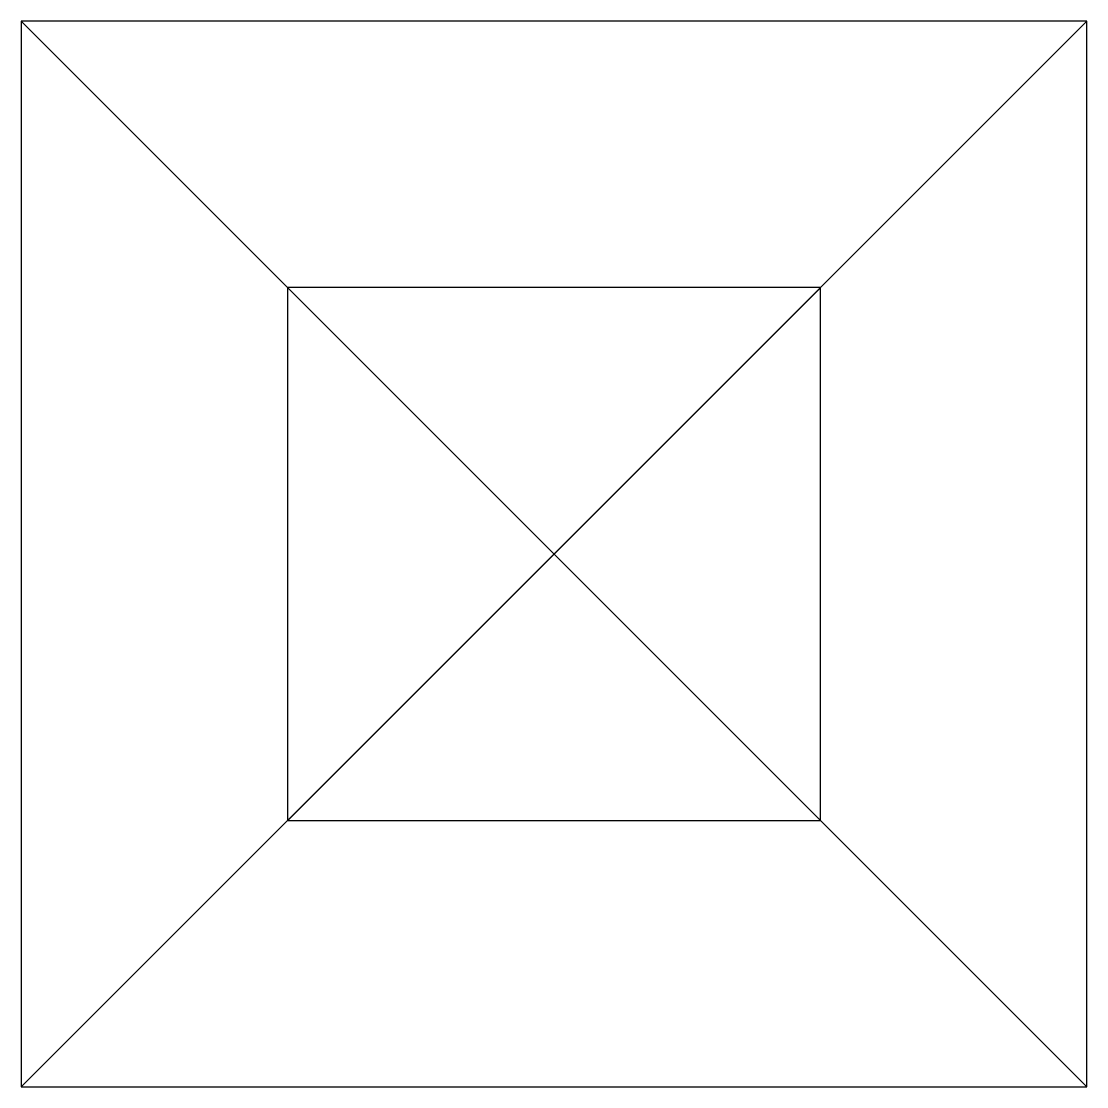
# Model space of a CAD drawing. Header units: millimetres. Extents: x -135 to -119, y -16 to 0.
import ezdxf

# ---------------------------------------------------------------- set-up
doc = ezdxf.new("R2010")
doc.units = ezdxf.units.MM
doc.layers.get('0').update_dxf_attribs({"linetype": 'CONTINUOUS'})

msp = doc.modelspace()

# ---------------------------------------------------------------- linework, layer by layer
msp.add_line((-119, -16), (-135, 0))
for points in [[(-119, 0), (-135, 0), (-135, -16), (-119, -16)], [(-135, -16), (-119, 0), (-127, -8)], [(-123, -4), (-131, -4), (-131, -12), (-123, -12)]]:
    msp.add_lwpolyline(points, close=True)

doc.saveas('drawing.dxf')
